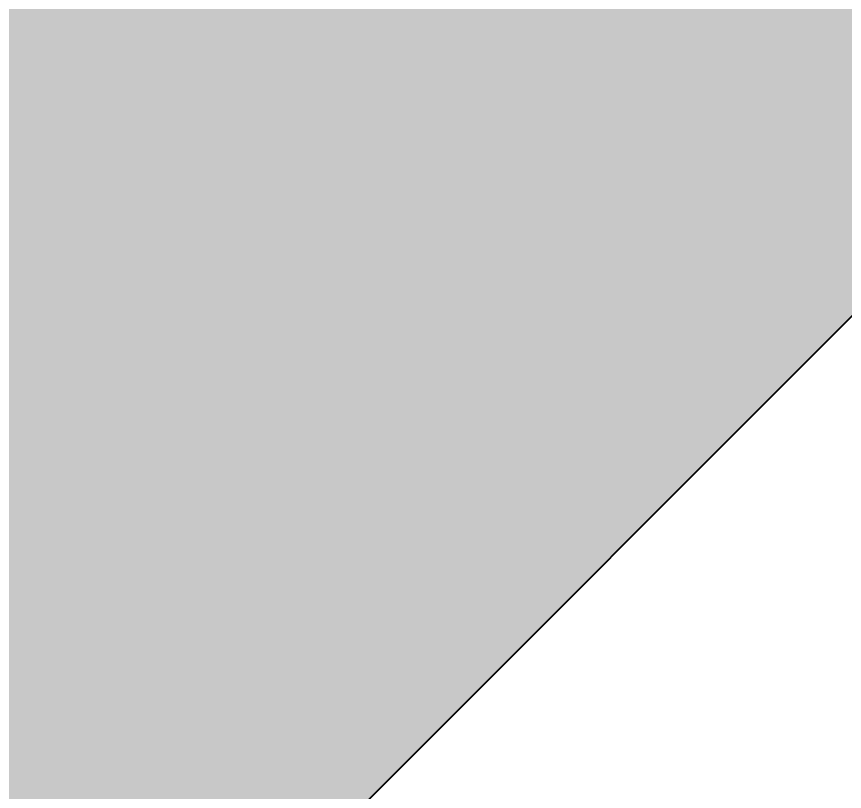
# Model space of a CAD drawing. Extents: x 0 to 1025, y -1312 to 297.
# Drawn here: x 234.103 to 235.107, y 220.702 to 221.641 of the extents above; entities that cross this region are included whole.
import ezdxf

# ---------------------------------------------------------------- set-up
doc = ezdxf.new("R2010")
doc.units = 0
doc.header["$LTSCALE"] = 6
doc.header["$MEASUREMENT"] = 0
doc.header["$PDSIZE"] = 1
doc.layers.get('0').update_dxf_attribs({"linetype": 'CONTINUOUS'})
doc.layers.get('DEFPOINTS').update_dxf_attribs({"linetype": 'CONTINUOUS'})
doc.layers.add('L25', color=1, linetype='CONTINUOUS')
doc.layers.add('T25', color=1, linetype='CONTINUOUS')
doc.styles.add('ISO', font='iso3098b.shx')
doc.dimstyles.new('SIGNSDIM', dxfattribs={"dimtxt": 2.5, "dimasz": 0.2, "dimexe": 1, "dimexo": 1.5, "dimgap": 1, "dimtad": 1, "dimtoh": 1, "dimdec": 4, "dimlfac": 15, "dimrnd": 1, "dimdsep": 46, "dimtxsty": 'ISO', "dimblk": 'SGNDIM', "dimcen": 2.5, "dimse2": 1, "dimadec": 0, "dimazin": 0, "dimtfac": 1, "dimtdec": 4, "dimtix": 1, "dimtmove": 0, "dimatfit": 3, "dimldrblk": 'SGNDIM', "dimfxl": 1, "dimtolj": 1, "dimtzin": 0, "dimarcsym": 0})

# ---------------------------------------------------------------- blocks, each defined once
blk = doc.blocks.new('SGNDIM')
for p, q in [((0, 4.5), (0, -4.5)), ((0, 0), (-1, 0))]:
    blk.add_line(p, q)
blk = doc.blocks.new('*D31')
at = {"layer": 'DEFPOINTS', "color": 0, "transparency": 16777216}
for p in [(211.9583, 255.5239), (202.7216, 216.1636), (274.3274, 216.1636)]:
    blk.add_point(p, dxfattribs=at)
at = {"layer": 'T25', "color": 0, "lineweight": -2, "transparency": 16777216}
for p, q in [((210.4583, 255.5239), (201.7216, 255.5239)), ((202.7216, 255.3239), (202.7216, 216.3636))]:
    blk.add_line(p, q, dxfattribs=at)
at = {"layer": 'T25', "color": 0, "lineweight": -2, "transparency": 16777216, "xscale": 0.2, "yscale": 0.2, "zscale": 0.2}
for p, rotation in [((202.7216, 255.5239), 90), ((202.7216, 216.1636), 270)]:
    blk.add_blockref('SGNDIM', p, dxfattribs=dict(at, rotation=rotation))
at = {"layer": 'T25', "color": 0, "transparency": 16777216, "insert": (200.4716, 235.8438), "char_height": 2.5, "attachment_point": 5, "rotation": 90, "style": 'ISO'}
blk.add_mtext('\\A1;590', dxfattribs=at)
blk = doc.blocks.new('*D39')
at = {"layer": 'DEFPOINTS', "color": 0, "transparency": 16777216}
for p in [(277.3219, 228.1841), (195.0181, 209.5403), (277.3219, 209.5403)]:
    blk.add_point(p, dxfattribs=at)
at = {"layer": 'T25', "color": 0, "lineweight": -2, "transparency": 16777216}
blk.add_line((195.0181, 227.9841), (195.0181, 209.7403), dxfattribs=at)
at = {"layer": 'T25', "color": 0, "lineweight": -2, "transparency": 16777216, "xscale": 0.2, "yscale": 0.2, "zscale": 0.2}
for p, rotation in [((195.0181, 228.1841), 90), ((195.0181, 209.5403), 270)]:
    blk.add_blockref('SGNDIM', p, dxfattribs=dict(at, rotation=rotation))
at = {"layer": 'T25', "color": 0, "transparency": 16777216, "insert": (192.7681, 218.8622), "char_height": 2.5, "attachment_point": 5, "rotation": 90, "style": 'ISO'}
blk.add_mtext('\\A1;280', dxfattribs=at)

msp = doc.modelspace()

# ---------------------------------------------------------------- hatches: boundary and pattern name
at = {"layer": 'L25'}
h = msp.add_hatch(color=256, dxfattribs=at)
edge = h.paths.add_edge_path(flags=16)
edge.add_arc((272.6286761, 209.5403322), 1.0143397, 315, 405)
edge.add_line((273.3459226, 210.2575787), (249.4377712, 234.1657302))
edge.add_arc((248.7205247, 233.4484837), 1.0143397, 45, 135)
edge.add_line((248.0032782, 234.1657302), (224.0951267, 210.2575787))
edge.add_arc((224.8123732, 209.5403323), 1.0143397, 135, 225)
edge.add_line((224.0951267, 208.8230858), (248.0032782, 184.9149343))
edge.add_arc((248.7205247, 185.6321808), 1.0143397, 225, 315)
edge.add_line((249.4377712, 184.9149343), (273.3459226, 208.8230857))
edge = h.paths.add_edge_path()
edge.add_arc((272.6286761, 209.5403322), 2.1066971, 315, 405)
edge.add_line((274.118336, 211.029992), (250.2101845, 234.9381435))
edge.add_arc((248.7205247, 233.4484837), 2.1066971, 45, 135)
edge.add_line((247.2308649, 234.9381435), (223.3227134, 211.0299921))
edge.add_arc((224.8123732, 209.5403323), 2.1066971, 135, 225)
edge.add_line((223.3227134, 208.0506725), (247.2308649, 184.142521))
edge.add_arc((248.7205247, 185.6321808), 2.1066971, 225, 315)
edge.add_line((250.2101845, 184.142521), (274.118336, 208.0506724))

# ---------------------------------------------------------------- linework, layer by layer
msp.add_lwpolyline([(273.3459226, 208.8230857, 0.414213562), (273.3459226, 210.2575787), (249.4377712, 234.1657302, 0.414213562), (248.0032782, 234.1657302), (224.0951267, 210.2575787, 0.414213563), (224.0951267, 208.8230858), (248.0032782, 184.9149343, 0.414213563), (249.4377712, 184.9149343)], format="xyb", close=True, dxfattribs=at)

# ---------------------------------------------------------------- dimensions: what is measured, and where the dimension line sits
at = {"layer": 'T25'}
dim = msp.add_linear_dim(base=(202.7216247, 216.1635577), p1=(211.9583398, 255.5239482), p2=(274.3273679, 216.1635577), angle=90, dimstyle='SIGNSDIM', dxfattribs=at)
dim.commit()
dim.dimension.update_dxf_attribs({"geometry": '*D31', "text_midpoint": (200.4716247, 235.843753)})
dim = msp.add_linear_dim(base=(195.0180636, 209.5403323), p1=(277.3218571, 228.1840926), p2=(277.3218571, 209.5403323), angle=90, dimstyle='SIGNSDIM', override={"dimse1": 1}, dxfattribs=at)
dim.commit()
dim.dimension.update_dxf_attribs({"geometry": '*D39', "text_midpoint": (192.7680636, 218.8622125)})

doc.saveas('drawing.dxf')
